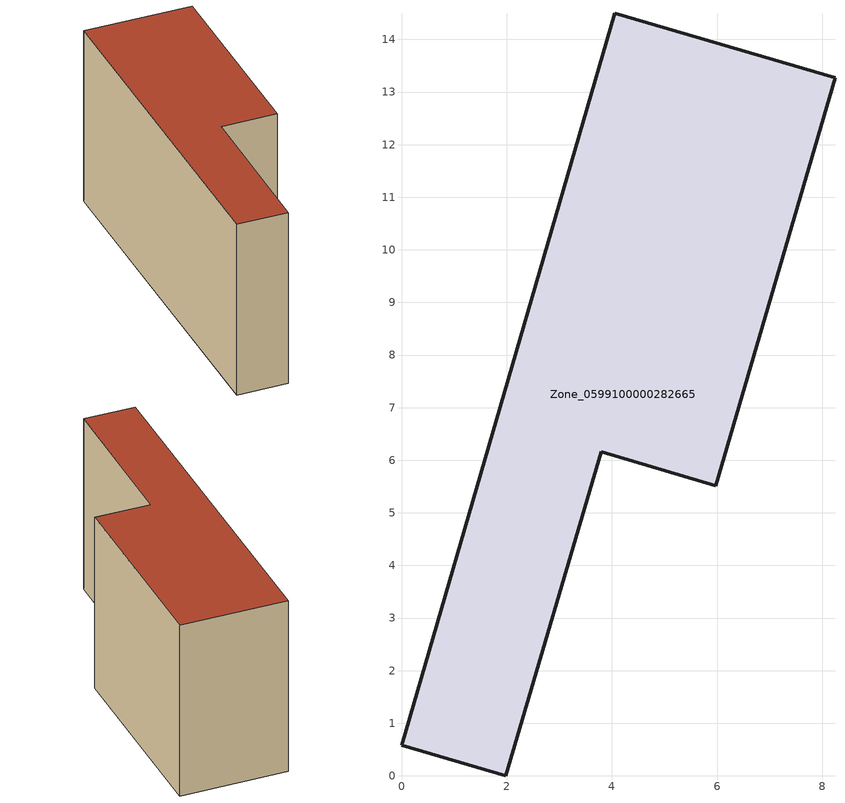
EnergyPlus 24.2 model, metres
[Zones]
Zone_0599100000282665
 floor ground (C_G): 0,0.58 4.05,14.5 8.24,13.27 5.97,5.52 3.8,6.16 1.98,0 z0
 wall outside (C_F): 4.05,14.5 0,0.58 1.98,0 3.8,6.16 5.97,5.52 8.24,13.27 4.05,14.5 z0:7.49
 roof outside (C_R): 8.24,13.27 4.05,14.5 0,0.58 1.98,0 3.8,6.16 5.97,5.52 z7.49
[BUILDING]
Pand.0599100000282665: North Axis=0; Terrain=City; Loads Convergence Tolerance Value=0.04; Temperature Convergence Tolerance Value=0.4; Solar Distribution=FullExterior; Maximum Number of Warmup Days=25; Minimum Number of Warmup Days=1
[Site:Location]
Rotterdam.The.Hague.AP_ZH_NLD Design_Conditions: Latitude=51.96; Longitude=4.45; Time Zone=1; Elevation=-4.5
[SITE:GROUNDTEMPERATURE:BUILDINGSURFACE]
18, 18, 18, 18, 18, 18, 18, 18, 18, 18, 18, 18
[MATERIAL] Thermal Absorptance=0.9; Solar Absorptance=0.7; Visible Absorptance=0.7
Name | Roughness | Thickness | Conductivity | Density | Specific Heat
G.TI.1946 | MediumSmooth | 0.15 | 1 | 540 | 1210
F.TI.1946 | Rough | 0.3 | 0.857143 | 1920 | 840
R.TI.1946 | MediumRough | 0.2 | 0.1 | 1500 | 1000
[CONSTRUCTION]
C_G: G.TI.1946
C_F: F.TI.1946
C_R: R.TI.1946
[ZONE]
Zone_0599100000282665: Type=1; Multiplier=1; Ceiling Height=Autocalculate; Volume=Autocalculate; Floor Area=autocalculate; Part of Total Floor Area=Yes
[ZONEINFILTRATION:DESIGNFLOWRATE]
Infil_Zone_0599100000282665: Zone or ZoneList or Space or SpaceList=Zone_0599100000282665; Schedule=AlwaysOn; Design Flow Rate Calculation Method=Flow/Area; Flow Rate per Floor Area=0.003; Constant Term Coefficient=1; Temperature Term Coefficient=0; Velocity Term Coefficient=0; Velocity Squared Term Coefficient=0
[HVACTEMPLATE:ZONE:IDEALLOADSAIRSYSTEM]
Zone_0599100000282665: Maximum Heating Supply Air Temperature=50; Minimum Cooling Supply Air Temperature=13; Maximum Heating Supply Air Humidity Ratio=0.0156; Minimum Cooling Supply Air Humidity Ratio=0.0077; Heating Limit=NoLimit; Cooling Limit=NoLimit; Dehumidification Control Type=ConstantSensibleHeatRatio; Cooling Sensible Heat Ratio=0.7; Dehumidification Setpoint=60; Humidification Control Type=None; Humidification Setpoint=30; Outdoor Air Method=None; Outdoor Air Flow Rate per Person=0.00944; Outdoor Air Flow Rate per Zone Floor Area=0; Outdoor Air Flow Rate per Zone=0; Demand Controlled Ventilation Type=None; Outdoor Air Economizer Type=NoEconomizer; Heat Recovery Type=None; Sensible Heat Recovery Effectiveness=0.7; Latent Heat Recovery Effectiveness=0.65
[ZONECONTROL:THERMOSTAT]
ThermostatControl_Zone_0599100000282665: Zone or ZoneList=Zone_0599100000282665; Control Type Schedule=DualSetpointControlType; Control 1=Thermostat_Zone_0599100000282665; Temperature Difference Between Cutout And Setpoint=0
[THERMOSTATSETPOINT:DUALSETPOINT]
Thermostat_Zone_0599100000282665: Heating Setpoint Temperature Schedule=HeatingSetpoint_Zone_0599100000282665; Cooling Setpoint Temperature Schedule=CoolingSetpoint_Zone_0599100000282665
[SCHEDULE:COMPACT]
HeatingSetpoint_Zone_0599100000282665: Through: 12/31, For: AllDays, Until: 24:00, 21
CoolingSetpoint_Zone_0599100000282665: Through: 12/31, For: AllDays, Until: 24:00, 24
DualSetpointControlType: Through: 12/31, For: AllDays, Until: 24:00, 4
AlwaysOn: Through: 12/31, For: AllDays, Until: 24:00, 1
